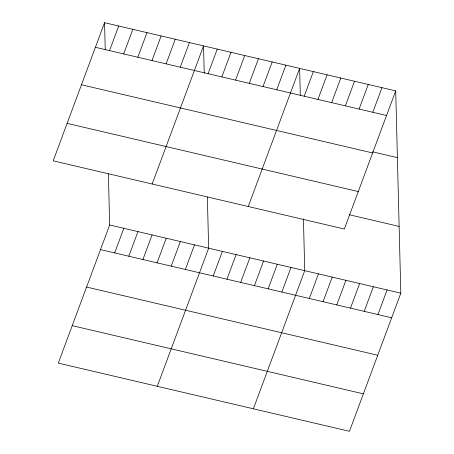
<?xml version="1.0" encoding="UTF-8"?>
<svg xmlns="http://www.w3.org/2000/svg" width="454" height="454" viewBox="0 0 454 454"><rect width="100%" height="100%" fill="white"/><g stroke="black" fill="none" stroke-linecap="round" stroke-linejoin="round"><path stroke-width="0.68" d="M104.551 22.7L53.186 160.829L344.336 229.015L395.706 90.885L104.551 22.7L105.243 49.946M109.545 50.621L118.693 26.014M123.687 53.93L132.835 29.323M137.829 57.244L146.977 32.637M151.971 60.558L161.119 35.945M166.107 63.866L175.261 39.26M108.375 173.899L109.664 224.985L58.294 363.115L349.449 431.3L400.814 293.171L395.706 90.885M180.249 67.181L189.403 42.574M114.658 252.906L123.806 228.3M152.175 184.012L203.545 45.882L204.232 73.128M128.8 256.221L137.948 231.608M208.119 73.707L217.267 49.1M142.936 259.529L152.09 234.922M221.841 76.919L230.995 52.312M157.078 262.843L166.232 238.237M235.569 80.137L244.723 55.524M171.22 266.152L180.374 241.545M249.297 83.349L258.445 58.742M185.363 269.466L194.516 244.859M263.019 86.561L272.173 61.954M157.288 386.297L208.658 248.168L207.364 197.081M276.747 89.778L285.901 65.172M213.232 275.992L222.381 251.385M248.253 206.513L299.623 68.384L300.315 95.629M226.955 279.204L236.108 254.598M304.197 96.208L313.351 71.601M240.682 282.422L249.836 257.815M317.925 99.42L327.073 74.814M254.41 285.634L263.558 261.027M331.647 102.638L340.801 78.026M268.132 288.852L277.286 264.239M345.375 105.85L354.529 81.243M281.86 292.064L291.008 267.457M359.103 109.062L368.251 84.455M253.366 408.799L304.736 270.669L303.425 218.902M372.825 112.28L381.979 87.673M309.31 298.494L318.464 273.887M323.038 301.706L332.186 277.099M336.76 304.923L345.914 280.317M350.488 308.135L359.636 283.529M364.216 311.353L373.364 286.741M377.938 314.565L387.092 289.958M95.402 47.307L386.553 115.492M372.683 151.852L397.392 157.64M81.47 84.767L372.62 152.953M67.118 123.369L358.268 191.554M349.03 214.685L399.128 226.415M109.664 224.985L400.814 293.171M100.516 249.592L391.666 317.777M86.583 287.059L377.734 355.244M72.226 325.654L363.376 393.839"/></g></svg>
